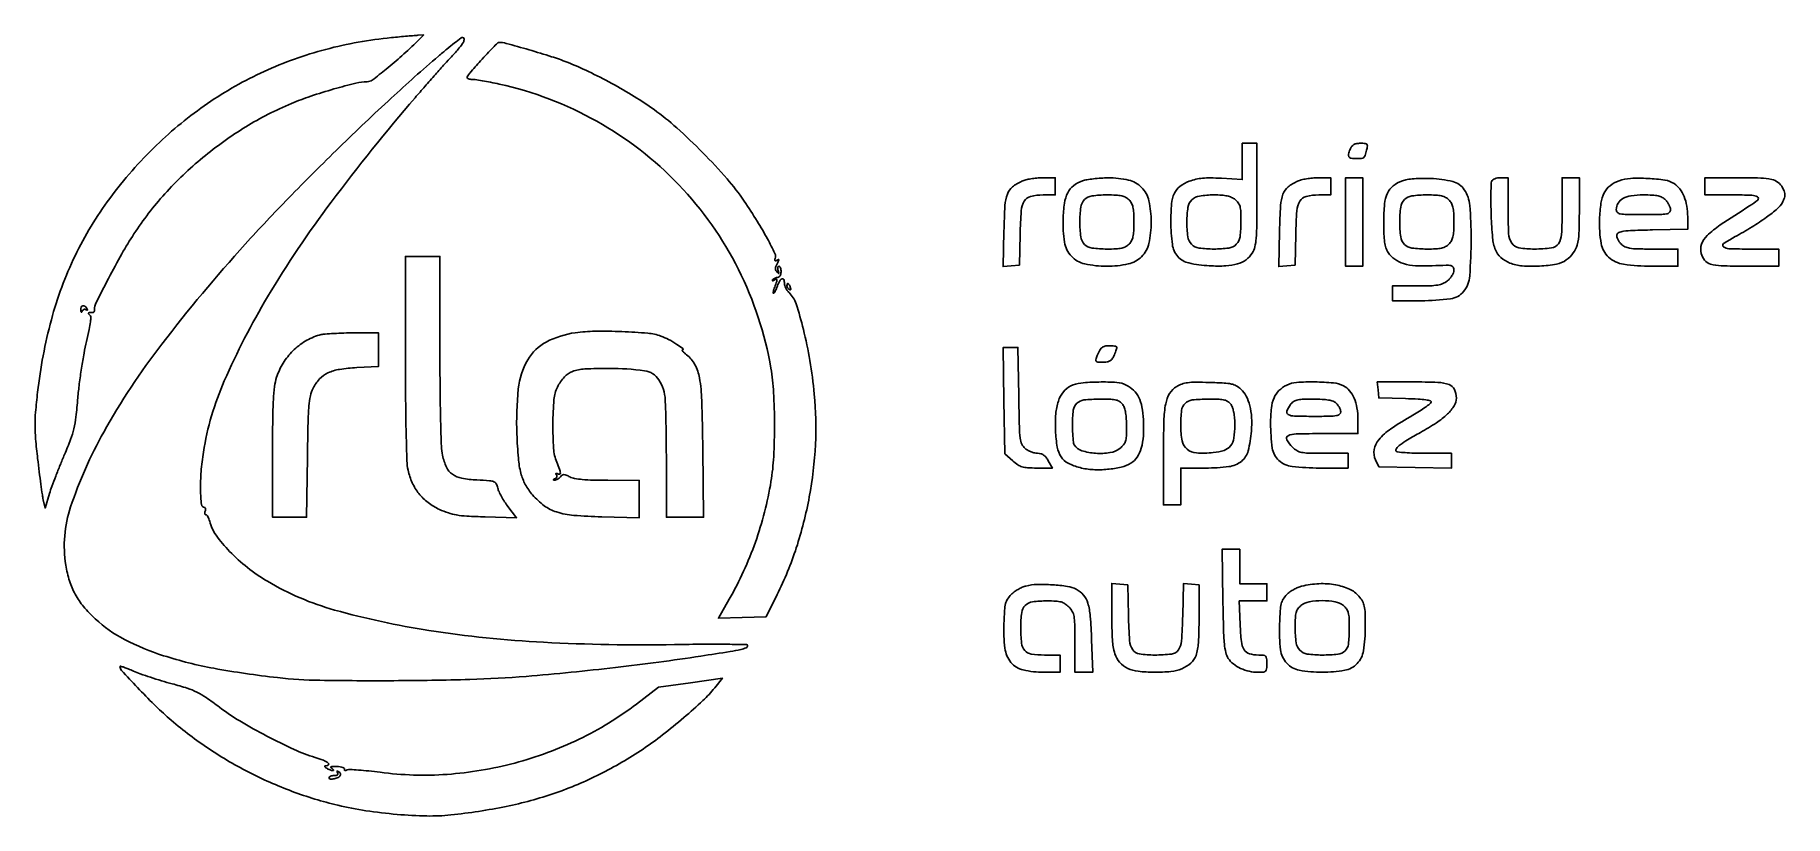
# Model space of a CAD drawing. Extents: x 156 to 868, y 156 to 473.
import ezdxf

# ---------------------------------------------------------------- set-up
doc = ezdxf.new("R2010")
doc.units = 0

msp = doc.modelspace()

# ---------------------------------------------------------------- linework, layer by layer
for points in [[(301.301436, 471.933889, 0.040341), (274.587794, 467.151895, 0.042993), (249.576475, 458.200074, 0.043195), (226.567945, 445.148948, 0.041488), (205.807964, 428.180416, 0.040918), (186.851511, 406.603354, 0.047691), (172.737935, 383.256462, 0.046791), (163.108576, 357.273486, 0.037047), (157.526654, 327.826718, 0.006655), (156.705727, 319.64222, 0.021774), (156.471313, 314.208951, 0.02212), (156.712123, 308.820195, 0.007039), (157.538117, 300.826718, 0.002147), (158.190682, 295.475132, 0.002532), (158.855663, 290.416227, 0.002216), (159.4577, 286.150098, 0.015874), (159.822922, 284.100863), (160.540733, 280.701727), (162.352505, 286.600863, -0.012819), (163.340584, 289.546763, -0.004562), (164.89792, 293.704629, -0.004524), (166.69087, 298.238943, -0.005321), (168.473558, 302.5, 0.01128), (170.946524, 308.614643, 0.032798), (172.276307, 312.972183, 0.029215), (173.104217, 317.732206, 0.007516), (173.87389, 325.5, -0.010088), (174.468992, 331.206657, -0.007044), (175.360265, 337.616064, -0.007109), (176.389125, 343.739017, -0.014636), (177.401774, 348.490856, 0.006325), (178.523132, 353.354798, 0.024105), (179.036794, 356.425667, 0.03549), (179.129361, 358.411305, 0.249987), (178.669303, 359.225544, -0.12342), (178.257938, 359.65954, -0.391613), (178.342493, 360.015093, -0.141375), (178.97432, 360.21743, -0.03411), (180.083333, 360.173977, 0.212984), (180.305842, 360.245828, 0.095583), (180.495313, 360.496012, 0.069449), (180.623925, 360.885536, 0.045089), (180.666667, 361.358548, -0.115875), (181.34638, 364.252127, -0.004524), (186.339249, 374.069361, -0.008921), (191.765133, 384.063555, -0.01545), (196.673223, 392.139052, -0.03984), (209.225055, 408.42416, -0.035605), (224.651347, 423.184054, -0.03546), (242.086953, 435.664571, -0.038664), (260.628984, 445.155168, -0.018034), (268.487171, 448.110523, -0.010992), (277.957141, 451.05732, -0.0091), (286.875202, 453.443983, -0.060899), (291.423382, 454, 0.162614), (293.508679, 454.696618, 0.008386), (299.187605, 459.118477, 0.013235), (305.560458, 464.539002, 0.011364), (311.977273, 470.565228), (314.454545, 473), (311.977273, 472.863737, 0.006817), (310.543086, 472.765221, 0.001166), (307.819371, 472.534386, 0.001271), (304.621941, 472.247705, 0.001133)], [(320.393514, 464.390268, 0.009526), (301.2398, 447.358781, 0.006525), (280.127656, 427.336202, 0.006521), (259.524236, 406.748865, 0.009448), (241.917722, 387.994908, 0.019606), (207.953257, 347.321133, 0.036764), (184.376873, 311.57392, 0.046721), (170.953049, 281.203027, 0.120888), (169.000231, 257.498553, 0.03638), (170.503694, 251.11023, 0.049616), (172.822366, 245.67186, 0.048318), (176.22071, 240.690947, 0.032162), (180.983672, 235.675602, 0.0678), (192.867446, 227.343106, 0.041107), (208.752008, 220.740249, 0.032844), (229.158275, 215.614027, 0.017353), (255, 211.820731, 0.023944), (272.243785, 210.730037, 0.005117), (302.265297, 210.578318, 0.005635), (333.197074, 211.0872, 0.013669), (356, 212.343926, 0.004037), (374.268282, 214.00113, 0.004187), (392.286291, 215.93491, 0.00427), (409.911302, 218.128635, 0.004651), (427, 220.56596, 0.001212), (438.968236, 222.416424, 0.016542), (443.298027, 223.244218, 0.048584), (445.404505, 223.940129, 0.29695), (446, 224.854396, 0.408855), (445.610948, 225.250646, 0.001241), (437.782394, 225.374715, 0.005202), (428.345504, 225.402658, 0.002505), (416.25, 225.252033, -0.017482), (363.130621, 226.181633, -0.025458), (316.548488, 231.01371, -0.029365), (278.229135, 239.300649, -0.066189), (250.958571, 250.955304, -0.032935), (242.802359, 256.558141, -0.034026), (235.546504, 263.127441, -0.036465), (230.046201, 269.736454, -0.094099), (227.449175, 275.346482, 0.028652), (227.131271, 276.362676, 0.04039), (226.726133, 277.220529, 0.046174), (226.298589, 277.826763, 0.219495), (225.922977, 278, -0.210315), (225.643778, 278.122874, -0.139421), (225.484539, 278.440625, -0.089679), (225.480358, 278.925316, -0.049078), (225.638374, 279.5, 0.048893), (225.796634, 280.074741, 0.089322), (225.793153, 280.559582, 0.13899), (225.63498, 280.877587, 0.211105), (225.356989, 281.000706, -0.385429), (224.096559, 282.14373, -0.019542), (223.739475, 288.15167, -0.024782), (223.956422, 295.562223, -0.01981), (224.900555, 303.49666, -0.06387), (233.388996, 332.40382, -0.031321), (250.994258, 366.569569, -0.02636), (276.846364, 405.085847, -0.016418), (310.912524, 447.5, -0.002033), (314.918957, 452.127616, -0.001777), (319.14642, 456.936005, -0.001786), (322.998085, 461.254511, -0.005314), (325.678987, 464.175763, 0.011351), (328.870721, 467.739048, 0.047342), (330.527242, 470.093406, 0.154948), (330.806729, 471.397811, 0.386259), (330.143514, 472, 0.164342), (329.5742, 471.807681, 0.002796), (326.926151, 469.764641, 0.006817), (323.863975, 467.306755, 0.004443)], [(337.532672, 462.5, 0.002627), (333.145829, 457.546342, 0.061094), (332.089083, 455.993378, 0.424752), (332.331558, 455.280497, 0.10842), (333.660103, 454.978358, -0.033531), (335.27088, 454.857877, -0.006257), (338.200716, 454.402458, -0.006676), (341.617477, 453.780451, -0.006057), (345.129568, 453.048238, -0.073359), (384.716978, 437.961478, -0.074474), (418.033461, 412.145066, -0.074581), (442.287436, 377.736762, -0.073895), (455.474877, 337.61901, -0.028982), (456.589752, 327.717263, -0.013289), (456.948414, 314.723507, -0.013311), (456.613916, 301.660741, -0.027431), (455.521844, 291.5, -0.022562), (452.916093, 279.094098, -0.022114), (449.189059, 266.888796, -0.022074), (444.390776, 255.03852, -0.022279), (438.579678, 243.694912), (434.154332, 235.929438), (443.827166, 236.214719), (453.5, 236.5), (458.025411, 245.559443, 0.037133), (465.819263, 264.572239, 0.032969), (471.086523, 285.296603, 0.032973), (473.583378, 306.530424, 0.037172), (473.10731, 327.063967, 0.016721), (471.315836, 340.668439, 0.01979), (468.688787, 353.370637, 0.018166), (465.695422, 363.786441, 0.123129), (462.865056, 368.288955, -0.047775), (462.151285, 369.118126, -0.038455), (461.54786, 370.128462, -0.039804), (461.134166, 371.158362, -0.075742), (461, 372.038955, 0.086061), (460.73547, 373.564442, 0.416018), (460.018218, 373.901164, 0.18447), (459.05715, 373.067727, 0.039053), (458.149845, 371, -0.014669), (457.710875, 369.850417, -0.022215), (457.256359, 368.88125, -0.018366), (456.833931, 368.142901, -0.25918), (456.57677, 368, -0.42307), (456.429561, 368.151715, -0.035704), (456.490866, 368.753498, -0.03067), (456.68834, 369.581128, -0.016946), (457.024751, 370.5651, 0.006611), (457.833135, 372.77899, 0.108811), (457.926916, 373.556033, 0.47076), (457.613442, 373.76782, 0.059168), (456.75, 373.398692, -0.015014), (456.271424, 373.142093, -0.226751), (456.087764, 373.139122, -0.476478), (456.057838, 373.255494, -0.025923), (456.333333, 373.589675, -0.059339), (456.737982, 373.938176, -0.041351), (457.264583, 374.232592, -0.041675), (457.825657, 374.43349, -0.065226), (458.333333, 374.5, 0.180499), (458.7876, 374.669512, 0.085008), (459.190622, 375.160937, 0.067309), (459.483863, 375.889069, 0.049555), (459.613464, 376.75, 0.04121), (459.585896, 377.611564, 0.062471), (459.408528, 378.339063, 0.084148), (459.118879, 378.831359, 0.221278), (458.756475, 379, 0.217503), (458.442799, 378.856773, 0.136338), (458.266799, 378.485937, 0.086807), (458.267399, 377.920539, 0.047416), (458.452257, 377.25, -0.01018), (458.765696, 376.373425, -0.25469), (458.722483, 376.130052, -0.426702), (458.535803, 376.113268, -0.016105), (457.966605, 376.642641, -0.082735), (457.484962, 377.31115, -0.118364), (457.323562, 378.020873, -0.088731), (457.487038, 378.87541, -0.031355), (458.007127, 380.013318, 0.008608), (458.602851, 381.174037, 0.121143), (458.702399, 381.628036, 0.513017), (458.523118, 381.750038, 0.050815), (457.970036, 381.481481, -0.045171), (457.459409, 381.226394, -0.275278), (457.180075, 381.272688, -0.264458), (457.080294, 381.544157, -0.042722), (457.225126, 382.110804, 0.19907), (457.104584, 384.209538, 0.011153), (454.068547, 390.146933, 0.015372), (449.901075, 397.329874, 0.009568), (444.599458, 405.5, 0.030631), (437.650855, 414.527824, 0.015033), (427.788951, 425.171535, 0.015041), (417.217086, 435.28746, 0.028225), (408, 442.693029, 0.017432), (399.989667, 448.004937, 0.012909), (390.792189, 453.330771, 0.012935), (381.362508, 458.158636, 0.017881), (372.651117, 461.961068, 0.017253), (366.400222, 464.181391, 0.005936), (357.215937, 466.971448, 0.003382), (347.929313, 469.604604, 0.067484), (345.013093, 470, 0.195593), (344.527827, 469.80262, 0.003522), (342.498938, 467.796875, 0.0082), (340.16088, 465.374515, 0.005312)], [(647, 421.610661), (647, 414.221322), (638.511477, 414.750902, 0.01101), (634.079498, 414.929554, 0.027577), (630.845747, 414.810267, 0.035166), (628.152714, 414.369268, 0.03306), (625.490182, 413.549401, 0.069731), (621.655424, 411.434277, 0.125731), (619.419765, 408.654692, 0.086065), (618.305781, 404.390127, 0.020954), (618, 397.096713, 0.033514), (618.617995, 387.886996, 0.146913), (620.845151, 382.975731, 0.15978), (625.290178, 380.332762, 0.041732), (633.624909, 379.191056, 0.024215), (640.33296, 379.162228, 0.060953), (645.144429, 379.967755, 0.08526), (648.596115, 381.668206, 0.099167), (651.073656, 384.353094, 0.077768), (652.130011, 386.905921, 0.03923), (652.68196, 390.35458, 0.017725), (652.937941, 396.060164, 0.002302), (652.996262, 408.25), (653, 429), (650, 429), (647, 429)], [(690.816121, 426.495774, 0.044143), (690.14415, 424.591894, 0.221728), (690.346933, 423.510244, 0.203044), (691.328108, 422.91079, 0.036966), (693.5, 422.75, 0.021617), (695.489364, 422.836049, 0.15864), (696.354629, 423.203013, 0.138121), (696.898493, 424.032186, 0.015029), (697.527124, 426.25205, 0.0257), (697.849698, 427.889426, 0.220804), (697.640809, 428.585594, 0.194059), (696.95354, 428.927216, 0.019489), (695.086969, 429, 0.041617), (693.516527, 428.86906, 0.09124), (692.386915, 428.458833, 0.098739), (691.532432, 427.698496, 0.054872)], [(557.5, 413.597485, 0.065528), (553.606498, 411.22877, 0.137502), (551.564726, 408.369281, 0.072026), (550.597412, 403.669548, 0.009183), (550.175096, 393.329261), (549.850192, 378.86211), (553.175096, 379.181055), (556.5, 379.5), (556.759193, 392, -0.012796), (557.201786, 401.547523, -0.114752), (558.434321, 405.526056, -0.206596), (561.005512, 407.418176, -0.056799), (566.110784, 408), (571, 408), (571, 411.5), (571, 415), (565.75, 414.960858, 0.021387), (563.520016, 414.848766, 0.017698), (561.160937, 414.544221, 0.018059), (559.015508, 414.109563, 0.044951)], [(582.093664, 413.693558, 0.079317), (578.462419, 411.731771, 0.112119), (576.120139, 408.916013, 0.082074), (574.780273, 404.686287, 0.027163), (574.201637, 398.178361, 0.049269), (574.804151, 388.790462, 0.147461), (577.602589, 383.07571, 0.152755), (583.019553, 379.97809, 0.054125), (592, 379.003108, 0.053768), (600.688229, 379.940109, 0.143609), (606.10162, 382.89838, 0.143609), (609.059891, 388.311771, 0.053768), (609.996892, 397, 0.053878), (609.065535, 405.61816, 0.140294), (606.135137, 411.058642, 0.144276), (600.83217, 414.034537, 0.058228), (592.5, 414.942004, 0.014616), (589.570159, 414.833339, 0.013275), (586.555639, 414.552631, 0.013425), (583.872824, 414.157455, 0.041005)], [(669.5, 413.597485, 0.065528), (665.606498, 411.22877, 0.137502), (663.564726, 408.369281, 0.072026), (662.597412, 403.669548, 0.009183), (662.175096, 393.329261), (661.850192, 378.86211), (665.175096, 379.181055), (668.5, 379.5), (668.759193, 392, -0.012796), (669.201786, 401.547523, -0.114752), (670.434321, 405.526056, -0.206596), (673.005512, 407.418176, -0.056799), (678.110784, 408), (683, 408), (683, 411.5), (683, 415), (677.75, 414.960858, 0.021387), (675.520016, 414.848766, 0.017698), (673.160937, 414.544221, 0.018059), (671.015508, 414.109563, 0.044951)], [(712.093664, 413.752321, 0.076669), (708.304521, 411.655931, 0.121551), (706.011222, 408.764249, 0.084222), (704.833929, 404.348266, 0.023127), (704.5, 397.13269, 0.007975), (704.581011, 392.053654, 0.028302), (704.868751, 388.810375, 0.044237), (705.417883, 386.501453, 0.064623), (706.327781, 384.622495, 0.091841), (708.992222, 381.837103, 0.08274), (712.572862, 380.066128, 0.060697), (717.472049, 379.21018, 0.024879), (724.233871, 379.196838, -0.003818), (729.885795, 379.423824, -0.059271), (731.816495, 379.25757, -0.217184), (732.673615, 378.629965, -0.12846), (733, 377.380556, -0.092976), (732.81134, 376.37476, -0.044551), (732.22601, 375.192987, -0.042089), (731.373251, 374.030869, -0.046809), (730.365141, 373.07258, -0.065034), (728.534342, 371.983509, -0.060683), (726.441982, 371.369295, -0.034291), (723.377768, 371.074978, -0.0068), (717.865141, 371), (708, 371), (708, 368), (708, 365), (719.75, 365.003738, 0.032479), (731.654173, 365.781619, 0.193706), (736.97039, 368.775279, 0.151898), (739.441533, 375.075834, 0.017971), (739.994423, 390.282119, 0.02029), (739.454883, 403.706447, 0.128082), (737.219936, 410.115735, 0.185131), (732.56962, 413.396358, 0.052373), (723.643394, 414.687182, 0.013547), (720.116665, 414.729052, 0.016388), (716.810788, 414.570269, 0.017635), (713.999339, 414.242579, 0.050295)], [(748.348991, 413.467074, 0.084334), (748.131353, 412.383072, 0.004256), (748.05406, 408.764545, 0.006722), (748.056648, 404.4434, 0.004809), (748.171006, 399.611085, 0.013878), (748.725318, 390.540372, 0.07177), (749.878224, 385.662234, 0.122426), (752.049806, 382.614079, 0.078249), (755.772153, 380.321841, 0.080904), (760.774944, 379.127637, 0.032124), (767.857733, 379.066447, 0.031045), (774.713029, 379.87676, 0.115282), (778.677416, 381.596399, 0.070318), (781.518647, 384.402811, 0.098728), (783.078864, 387.597235, 0.054792), (783.800409, 392.435332, 0.009365), (783.985258, 401.75), (784, 415), (780.5, 415), (777, 415), (777, 402.056704, -0.012249), (776.751477, 391.913462, -0.141181), (775.475276, 388.181513, -0.210957), (772.604989, 386.441519, -0.0323), (765.777494, 386, -0.040095), (759.419176, 386.51069, -0.211025), (756.550964, 388.374477, -0.132558), (755.261658, 392.330842, -0.012863), (755, 402.5), (755, 415), (751.968615, 415, 0.042007), (750.704809, 414.893636, 0.058235), (749.614481, 414.575066, 0.070085), (748.798013, 414.085047, 0.13173)], [(800.093664, 413.752321, 0.077078), (796.450139, 411.732618, 0.11089), (794.111273, 408.898247, 0.081792), (792.777945, 404.675003, 0.027062), (792.201637, 398.178361, 0.049341), (792.837623, 388.291113, 0.168841), (795.866891, 382.711174, 0.149589), (801.975563, 379.820929, 0.036218), (813.25, 379.001554), (824, 379), (824, 382.5), (824, 386), (813.5, 386, -0.005503), (807.468086, 386.066392, -0.035177), (804.425189, 386.348166, -0.071537), (802.496981, 386.956253, -0.084469), (800.938516, 388.061484, -0.044283), (800.173805, 388.975132, -0.043651), (799.577761, 390.013408, -0.047165), (799.22318, 391.016975, -0.109164), (799.201006, 391.811484, -0.254461), (799.960052, 392.73509, -0.062667), (801.92531, 393.256567, -0.025491), (805.653933, 393.56762, -0.003194), (813.762489, 393.777457), (828, 394.054913), (828, 399.059575, 0.041166), (827.635775, 403.475952, 0.055693), (826.545756, 407.326834, 0.063521), (824.797236, 410.423751, 0.087699), (822.476919, 412.60708, 0.109104), (818.752519, 414.020411, 0.02356), (811.852684, 414.700383, 0.025052), (804.78986, 414.707641, 0.075956)], [(835, 411.5), (835, 408), (846.083333, 408, -0.006956), (854.060664, 407.889018, -0.135431), (856.396511, 407.174006, -0.505922), (856.48116, 405.926966, -0.035254), (853.161905, 403.5, 0.006526), (841.219987, 395.779418, 0.046825), (835.889172, 391.463732, 0.113345), (833.659303, 387.991994, 0.148864), (833.473355, 384.250138, 0.111754), (834.88606, 381.458599, 0.149651), (837.241906, 379.906266, 0.063089), (841.60319, 379.2046, 0.007799), (851.25, 379.031803), (865, 379), (865, 382.5), (865, 386), (853.416667, 386, -0.00641), (844.751458, 386.111091, -0.159735), (842.533702, 386.90167, -0.511916), (842.578504, 388.192273, -0.022595), (847.073459, 390.915141, 0.012488), (854.148801, 395.008013, 0.019189), (860.037073, 398.931694, 0.020373), (864.473917, 402.424482, 0.096776), (866.471416, 404.944725, 0.024186), (867.298727, 406.75395, 0.091407), (867.542925, 407.969752, 0.095664), (867.332087, 409.163324, 0.027923), (866.565728, 410.872896, 0.10723), (864.716856, 413.108969, 0.113237), (862.141912, 414.323549, 0.047803), (857.672205, 414.861136, 0.005774), (847.75, 414.986345), (835, 415)], [(601, 406, -0.073855), (602.004865, 404.644583, -0.068065), (602.607143, 403.017857, -0.043171), (602.91449, 400.709735, -0.011523), (603, 397, -0.011523), (602.91449, 393.290265, -0.043171), (602.607143, 390.982143, -0.068065), (602.004865, 389.355417, -0.073855), (601, 388, -0.073855), (599.644583, 386.995135, -0.068065), (598.017857, 386.392857, -0.043171), (595.709735, 386.08551, -0.011523), (592, 386, -0.033937), (585.959437, 386.410473, -0.163869), (582.918951, 387.918951, -0.163869), (581.410473, 390.959437, -0.033937), (581, 397, -0.033937), (581.410473, 403.040563, -0.163869), (582.918951, 406.081049, -0.163869), (585.959437, 407.589527, -0.033937), (592, 408, -0.011523), (595.709735, 407.91449, -0.043171), (598.017857, 407.607143, -0.068065), (599.644583, 407.004865, -0.073855)], [(644.139216, 406.088353, -0.064388), (645.402205, 404.763611, -0.093651), (646.09705, 403.31104, -0.054802), (646.419449, 401.176853, -0.01011), (646.5, 397.193341, -0.032598), (646.096703, 391.014089, -0.163006), (644.596772, 387.93668, -0.165948), (641.563007, 386.413867, -0.034091), (635.5, 386, -0.034091), (629.436993, 386.413867, -0.165948), (626.403228, 387.93668, -0.163006), (624.903297, 391.014089, -0.032598), (624.5, 397.193341, -0.039441), (624.953216, 402.929864, -0.160503), (626.535849, 405.999934, -0.157721), (629.652308, 407.55824, -0.037718), (635.5, 408, -0.015682), (638.63904, 407.901523, -0.03878), (640.917449, 407.579877, -0.052076), (642.670762, 406.995293, -0.06378)], [(731, 406, -0.073855), (732.004865, 404.644583, -0.068065), (732.607143, 403.017857, -0.043171), (732.91449, 400.709735, -0.011523), (733, 397, -0.011523), (732.91449, 393.290265, -0.043171), (732.607143, 390.982143, -0.068065), (732.004865, 389.355417, -0.073855), (731, 388, -0.073855), (729.644583, 386.995135, -0.068065), (728.017857, 386.392857, -0.043171), (725.709735, 386.08551, -0.011523), (722, 386, -0.033937), (715.959437, 386.410473, -0.163869), (712.918951, 387.918951, -0.163869), (711.410473, 390.959437, -0.033937), (711, 397, -0.033937), (711.410473, 403.040563, -0.163869), (712.918951, 406.081049, -0.163869), (715.959437, 407.589527, -0.033937), (722, 408, -0.011523), (725.709735, 407.91449, -0.043171), (728.017857, 407.607143, -0.068065), (729.644583, 407.004865, -0.073855)], [(819, 406, -0.043841), (819.765398, 405.087166, -0.036641), (820.4125, 404, -0.038133), (820.857247, 402.910044, -0.077955), (821, 402, -0.200111), (820.543078, 400.904045, -0.151374), (819.375, 400.295455, -0.041619), (816.800382, 400.045807, -0.003368), (810, 400, -0.003368), (803.199618, 400.045807, -0.041619), (800.625, 400.295455, -0.151374), (799.456922, 400.904045, -0.200111), (799, 402, -0.132394), (799.715407, 404.654457, -0.137083), (801.661426, 406.548313, -0.090792), (805.031826, 407.658719, -0.034306), (810, 408, -0.011523), (813.709735, 407.91449, -0.043171), (816.017857, 407.607143, -0.068065), (817.644583, 407.004865, -0.073855)], [(307, 342.049221, 0.00199), (307.06924, 324.649642, 0.003842), (307.28706, 310.725692, 0.002969), (307.60476, 299.872246, 0.044044), (308.072004, 296.099861, 0.054756), (309.765498, 291.000921, 0.061346), (312.479672, 286.59977, 0.061154), (316.188887, 282.977821, 0.053875), (320.819347, 280.178879, 0.027402), (324.423288, 278.734154, 0.041254), (327.706186, 277.916818, 0.027341), (331.941444, 277.46244, 0.005874), (339.321454, 277.163689), (352.142907, 276.795475), (348.659388, 281.359134, -0.019431), (347.278547, 283.321777, -0.017758), (346.009772, 285.444462, -0.018089), (345.013067, 287.42099, -0.053722), (344.531169, 288.858089, 0.064658), (343.901577, 290.60814, 0.183834), (342.954201, 291.460601, 0.075603), (341.145406, 291.861635, 0.005471), (336.019598, 292.150639, -0.034339), (329.843156, 292.858028, -0.110381), (326.058131, 294.469736, -0.129447), (323.660268, 297.369712, -0.055602), (322.056956, 302.170028, -0.043702), (321.606391, 305.787538, -0.00298), (321.289429, 316.14103, -0.003939), (321.070418, 329.202584, -0.002222), (321, 345.049221), (321, 383), (314, 383), (307, 383)], [(462, 371.059017, 0.088797), (462.072509, 370.65395, 0.053277), (462.290385, 370.21498, 0.051183), (462.610411, 369.810572, 0.061454), (462.988546, 369.507079, 0.1144), (463.325929, 369.393111, 0.32948), (463.525685, 369.512472, 0.155351), (463.556862, 369.868281, 0.036408), (463.381557, 370.448062, 0.029964), (462.894727, 371.51997, 0.168622), (462.441482, 371.942608, 0.444011), (462.117673, 371.798253, 0.079093)], [(177.595492, 361.845492, -0.029814), (177.832684, 361.405017, -0.270968), (177.812819, 361.196262, -0.349636), (177.637119, 361.14688, -0.038736), (177.239919, 361.351722, 0.110583), (176.793168, 361.506396, 0.119157), (176.336095, 361.449351, 0.11358), (175.93934, 361.185107, 0.09373), (175.664358, 360.756231, -0.04958), (175.450943, 360.348598, -0.449603), (175.274935, 360.323011, -0.187944), (175.137062, 360.576253, -0.020483), (175.078947, 361.25, -0.104361), (175.266925, 362.39381, -0.246727), (175.89934, 362.944185, -0.224565), (176.766298, 362.759903, -0.09175)], [(271.993526, 351.065659, 0.061582), (266.260343, 348.517053, 0.059947), (261.262745, 344.629898, 0.059658), (257.309783, 339.648677, 0.059883), (254.650596, 333.881104, 0.045913), (253.796449, 330.072689, 0.018918), (253.315302, 324.801946, 0.010964), (253.065045, 316.802612, 0.002337), (253, 302.885165), (253, 277), (259.921888, 277), (266.843775, 277), (267.171888, 301.25, -0.002), (267.421848, 315.508101, -0.015195), (267.770552, 322.218554, -0.033124), (268.385308, 326.32699, -0.063006), (269.5, 329.472164, -0.072834), (272.115984, 333.200292, -0.093366), (275.503061, 335.656054, -0.071541), (280.251507, 337.116096, -0.026929), (287.186439, 337.823257), (296, 338.244639), (296, 345.122319), (296, 352), (285.25, 351.914047, 0.00632), (280.950309, 351.825306, 0.007659), (276.921536, 351.629378, 0.006606), (273.543992, 351.368372, 0.051284)], [(376, 351.995314, 0.086597), (364.194108, 348.209793, 0.1422), (356.683458, 340.99142, 0.105552), (352.858542, 329.148987, 0.035038), (352.270975, 310.813179, 0.011354), (352.868655, 300.982298, 0.042496), (353.904748, 294.8869, 0.062596), (355.706349, 290.354459, 0.051188), (358.678118, 286.062943, 0.057131), (363.369278, 281.703939, 0.082032), (368.415052, 279.135285, 0.056249), (375.348474, 277.767305, 0.014515), (386.75, 277.157957), (402, 276.786296), (402, 284.393148), (402, 292), (389.25, 292.006161, -0.006378), (383.220715, 292.085981, -0.016324), (378.862582, 292.341826, -0.021401), (375.718899, 292.765867, -0.076143), (373.801188, 293.420301, 0.019168), (372.273932, 294.144024, 0.101796), (371.372791, 294.327916, 0.15575), (370.668717, 294.101909, 0.064702), (369.928743, 293.41414, -0.045086), (369.396291, 292.878952, -0.043053), (368.768646, 292.438595, -0.046173), (368.143813, 292.149406, -0.103136), (367.627555, 292.078947, -0.039774), (367.217637, 292.140652, -0.410542), (367.134931, 292.271765, -0.224869), (367.266651, 292.441925, -0.021615), (367.756231, 292.664358, 0.09373), (368.185107, 292.93934, 0.11358), (368.449351, 293.336095, 0.119157), (368.506396, 293.793168, 0.110583), (368.351722, 294.239919, -0.038736), (368.14688, 294.637119, -0.349636), (368.196262, 294.812819, -0.270968), (368.405017, 294.832684, -0.029814), (368.845492, 294.595492, 0.215445), (369.589029, 294.498909, 0.350413), (369.930318, 294.996187, 0.069406), (369.601888, 296.528108, 0.011499), (368.5, 299.345757, -0.083066), (367.183737, 304.96665, -0.018128), (366.90408, 314.942398, -0.017271), (367.329155, 324.87647, -0.098881), (368.751554, 329.928915, -0.063877), (371.560178, 334.041973, -0.125437), (374.821476, 336.247006, -0.074093), (379.874078, 337.255627, -0.01228), (389.822395, 337.5, -0.032992), (404.124902, 336.555238, -0.220239), (409.995051, 332.830018, -0.13381), (412.537714, 324.773939, -0.009922), (413, 301.479764), (413, 277), (420.570558, 277), (428.141116, 277), (427.800303, 304.75, 0.004434), (427.382838, 324.48681, 0.034897), (426.47052, 333.599609, 0.08064), (424.616916, 339.002748, 0.103585), (421.249071, 343.018721, -0.013944), (420.334722, 343.780159, -0.03133), (419.696281, 344.417999, -0.061949), (419.405014, 344.84421, -0.561509), (419.5, 345, 0.704391), (419.687902, 345.525398, 0.027932), (417.31145, 347.26202, 0.022428), (413.941787, 349.238073, 0.033226), (410.815059, 350.631019, 0.067367), (405.493168, 351.810732, 0.011112), (394.969055, 352.457629, 0.012979), (384.056515, 352.601797, 0.031205)], [(550.194889, 324.416071), (550.5, 302.832141), (553.765777, 299.916071, 0.033387), (555.805257, 298.326218, 0.07601), (557.564617, 297.490064, 0.058998), (559.758092, 297.104336, 0.014054), (563.469266, 297), (569.906979, 297), (568.20349, 299.993677, 0.03928), (567.26824, 301.37296, 0.073102), (566.2823, 302.292338, 0.08347), (565.16983, 302.813326, 0.06736), (563.860784, 302.993677, -0.057903), (562.67875, 303.133894, -0.033062), (561.303357, 303.559124, -0.03259), (559.957885, 304.177986, -0.046008), (558.860784, 304.909722, -0.114882), (557.479071, 306.683183, -0.077541), (556.771487, 309.159382, -0.025146), (556.436762, 313.718891, -0.001801), (556.190574, 326.409722), (555.881148, 346), (552.885463, 346), (549.889777, 346)], [(590.169324, 346.104648, 0.091522), (589.69863, 345.678208, 0.024856), (589.127, 344.847034, 0.02428), (588.561376, 343.821916, 0.023085), (588.087312, 342.729648, 0.020104), (587.516327, 341.024471, 0.249527), (587.651601, 340.3776, 0.207823), (588.287177, 340.058126, 0.01399), (590.364236, 340, 0.036974), (592.061778, 340.1257, 0.092662), (593.231027, 340.529628, 0.103361), (594.099101, 341.296244, 0.053518), (594.839485, 342.547053, 0.011172), (595.283785, 343.582916, 0.012913), (595.659099, 344.589119, 0.012012), (595.933164, 345.453111, 0.070905), (596, 345.922053, 0.358327), (595.510207, 346.517744, 0.040821), (593.649141, 346.728762, 0.042636), (591.590862, 346.617684, 0.103982)], [(577.292951, 330.373129, 0.113046), (574.311935, 327.946518, 0.084517), (572.297551, 324.204204, 0.062861), (571.243554, 318.994066, 0.029866), (571.145278, 312.137648, 0.030302), (571.852014, 305.493206, 0.105201), (573.430604, 301.496708, 0.129308), (576.292303, 298.947068, 0.056776), (581.083752, 297.158995, 0.047766), (586.385417, 296.367027, 0.035593), (592.302343, 296.475499, 0.036482), (597.810551, 297.378083, 0.077915), (601.786917, 299.016611, 0.111001), (604.314342, 301.45503, 0.076123), (605.982747, 305.090301, 0.056177), (606.820088, 310.085574, 0.026081), (606.831255, 316.670538, 0.032807), (606.224187, 321.878308, 0.069119), (604.947869, 325.734169, 0.084767), (602.880994, 328.588057, 0.075176), (599.903601, 330.735258, 0.103332), (596.05011, 331.796717, 0.01972), (588.745847, 331.967816, 0.020396), (581.424394, 331.551498, 0.090372)], [(620.380646, 330.138853, 0.115107), (617.505789, 327.248849, 0.091656), (615.907613, 323.137707, 0.041119), (615.168942, 316.180104, 0.005895), (615, 301.850777), (615, 282), (618.5, 282), (622, 282), (622, 289.5), (622, 297), (632.095708, 297, 0.030574), (641.600264, 297.581737, 0.139736), (646.645929, 299.714611, 0.161336), (649.411377, 303.998149, 0.044685), (650.735978, 312, 0.031421), (650.802411, 317.574494, 0.049061), (650.090623, 322.317888, 0.058284), (648.626249, 326.168264, 0.084263), (646.433209, 329.06513, 0.061123), (644.602003, 330.407548, 0.075083), (642.620603, 331.15472, 0.039424), (639.645714, 331.549437, 0.006035), (633.671973, 331.794704, 0.006694), (628.011634, 331.882883, 0.031544), (624.769452, 331.685267, 0.053435), (622.477218, 331.146835, 0.055391)], [(665.096399, 330.735258, 0.074265), (661.914847, 328.449579, 0.10011), (659.918206, 325.531116, 0.074244), (658.854197, 321.40256, 0.025337), (658.523401, 315.208012, 0.036074), (659.225977, 305.105058, 0.173947), (661.87442, 300.091482, 0.157996), (667.273438, 297.635263, 0.028396), (678.45034, 297), (690, 297), (690, 300), (690, 303), (679.954545, 303, -0.005514), (673.874892, 303.06705, -0.042987), (671.060067, 303.372172, -0.086807), (669.211589, 304.082918, -0.061362), (667.454545, 305.454545, -0.064819), (665.106858, 308.504991, -0.44233), (665.615214, 310.111695, -0.10243), (668.926427, 310.877578, -0.005789), (679.5, 311), (694, 311), (694, 316.532119, 0.037951), (693.629037, 321.412511, 0.062057), (692.501306, 325.398994, 0.075241), (690.650304, 328.419138, 0.098695), (688.128438, 330.433582, 0.097094), (684.096179, 331.609112, 0.01925), (676.551234, 331.998725, 0.018916), (669.008161, 331.812144, 0.103407)], [(702.186642, 328.75), (702.5, 325.5), (713.321813, 325.21544, -0.005614), (718.514397, 325.020539, -0.023552), (721.622603, 324.721735, -0.038777), (723.433688, 324.315888, -0.419857), (723.744626, 323.71544, -0.15108), (723.27973, 323.060212, -0.010109), (721.403757, 321.682035, -0.013831), (719.050258, 320.120769, -0.009877), (716.33601, 318.5, 0.018585), (707.347575, 312.918158, 0.070764), (702.457124, 308.50469, 0.132039), (700.594827, 304.473555, 0.155424), (701.171746, 300.324711), (702.52424, 297.5), (717.26212, 297.223267), (732, 296.946534), (732, 299.973267), (732, 303), (721.059017, 303, -0.007402), (716.826997, 303.062652, -0.011436), (713.174664, 303.254491, -0.005909), (710.137549, 303.519893, -0.233679), (709.582598, 303.866353, -0.320046), (709.654701, 304.958635, -0.056577), (711.21227, 306.476106, -0.031392), (714.214668, 308.515038, -0.007774), (719.384624, 311.463163, 0.020164), (725.890913, 315.390036, 0.045152), (730.39916, 318.988135, 0.063073), (733.108556, 322.331871, 0.139648), (734, 325.461375, 0.111117), (733.212165, 328.962666, 0.196932), (731.059429, 330.925375, 0.078724), (726.529909, 331.811747, 0.009031), (716.107901, 332), (701.873283, 332)], [(598.443296, 322.777494, -0.075778), (599.126012, 321.39864, -0.033974), (599.609088, 319.429387, -0.027665), (599.904773, 316.920664, -0.015503), (600, 313.850074, -0.010613), (599.916622, 309.922485, -0.062374), (599.574478, 307.893269, -0.101375), (598.81357, 306.479282, -0.052181), (597.365141, 305.07258, -0.125907), (593.254765, 303.256584, -0.059258), (587.414649, 302.981037, -0.060093), (581.871749, 304.054361, -0.169278), (578.765313, 306.399704, -0.114044), (578.475803, 307.165081, -0.010323), (578.241942, 309.209908, -0.012971), (578.074803, 311.690154, -0.009784), (578.015313, 314.421259, -0.029949), (578.365595, 320.488752, -0.174521), (579.77291, 323.307176, -0.16567), (582.698781, 324.662405, -0.026358), (589.098284, 325, -0.007889), (593.592012, 324.929089, -0.050526), (595.845488, 324.62869, -0.099446), (597.271524, 323.971692, -0.082641)], [(642.443296, 322.777494, -0.073995), (643.110368, 321.442164, -0.033037), (643.59679, 319.533378, -0.027983), (643.900647, 317.163509, -0.017894), (644, 314.388278, -0.038459), (643.595613, 309.138706, -0.128857), (642.231262, 306.000146, -0.147309), (639.627956, 304.173209, -0.055961), (635.24066, 303.249103, -0.039158), (628.41382, 303.129506, -0.159374), (624.602559, 304.637867, -0.173125), (622.600021, 308.016757, -0.048076), (622, 314.242688, -0.028744), (622.356805, 320.444064, -0.173215), (623.761114, 323.292992, -0.167516), (626.680848, 324.659881, -0.026481), (633.098284, 325, -0.007889), (637.592012, 324.929089, -0.050526), (639.845488, 324.62869, -0.099446), (641.271524, 323.971692, -0.082641)], [(685.171259, 323.345012, -0.04863), (685.871076, 322.575575, -0.039866), (686.462807, 321.634205, -0.041415), (686.868347, 320.671529, -0.079144), (687, 319.845012, -0.229158), (686.519412, 318.851484, -0.126554), (685.259495, 318.291932, -0.037909), (682.568628, 318.048013, -0.003655), (676, 318, -0.006812), (668.231933, 318.105833, -0.110729), (665.716969, 318.742138, -0.378609), (665.173477, 320.10855, -0.066527), (666.556704, 322.777494, -0.081698), (667.720967, 323.968496, -0.099316), (669.133028, 324.625922, -0.051258), (671.351714, 324.928009, -0.008225), (675.727963, 325, -0.011022), (679.492427, 324.917003, -0.032363), (682.068661, 324.635623, -0.048084), (683.887919, 324.132936, -0.092735)], [(639.148954, 243.204882, 0.002484), (639.406227, 231.430438, 0.01633), (639.756847, 225.541646, 0.0331), (640.326265, 221.974712, 0.089172), (641.327781, 219.621356, 0.082604), (643.395259, 217.379974, 0.056876), (646.351953, 215.578281, 0.053719), (649.836076, 214.399231, 0.054798), (653.467881, 214, 0.021383), (655.620632, 214.092107, 0.1756), (656.497706, 214.497727, 0.177406), (656.906543, 215.368844, 0.021916), (657, 217.5, 0.021617), (656.908959, 219.604841, 0.169311), (656.513652, 220.485559, 0.180162), (655.669643, 220.900534, 0.025121), (653.69113, 221, -0.070948), (649.902793, 221.540273, -0.187643), (647.767195, 223.17827, -0.110374), (646.645369, 226.500227, -0.017418), (646.15347, 233.418344), (645.806941, 243), (651.40347, 243), (657, 243), (657, 246.5), (657, 250), (651.5, 250), (646, 250), (646, 257), (646, 264), (642.398954, 264), (638.797909, 264)], [(559.123066, 249.056558, 0.043601), (557.639382, 248.539442, 0.02569), (555.96758, 247.682037, 0.025562), (554.373285, 246.645764, 0.039424), (553.123066, 245.579211, 0.054245), (551.663154, 243.763935, 0.08148), (550.861521, 241.900882, 0.044925), (550.437187, 239.166226, 0.00689), (550.159738, 233.662782, 0.039397), (550.578314, 223.740978, 0.143339), (553.04161, 218.005369, 0.164857), (557.967342, 214.960735, 0.056774), (566.401129, 214), (573, 214), (573, 217.5), (573, 221), (566.654988, 221, -0.037501), (561.258009, 221.405359, -0.180054), (558.606401, 222.875447, -0.15316), (557.321068, 225.879286, -0.025096), (557, 232.272037, -0.031884), (557.38233, 238.261562, -0.166454), (558.821388, 241.185377, -0.165811), (561.754042, 242.619795, -0.031579), (567.767961, 243, -0.013587), (571.277369, 242.904616, -0.054637), (573.391003, 242.555902, -0.078486), (574.973669, 241.831349, -0.049897), (576.545455, 240.545455, -0.067817), (577.939835, 238.711127, -0.086932), (578.648113, 236.715944, -0.037977), (578.940601, 233.537799, -0.003964), (579, 226.045455), (579, 214), (582.615829, 214), (586.231658, 214), (585.782755, 227.25, 0.01095), (585.248887, 236.81363, 0.054414), (584.252881, 242.095436, 0.100269), (582.476316, 245.386618, 0.099597), (579.555315, 247.736244, 0.082478), (575.969438, 248.901879, 0.021297), (569.902895, 249.554206, 0.022369), (563.645695, 249.678112, 0.055881)], [(594, 236.964488, 0.013026), (594.25622, 227.131335, 0.06058), (595.232204, 221.549925, 0.108243), (597.190668, 218.046778, 0.100919), (600.478402, 215.577273, 0.084031), (604.663745, 214.39459, 0.025108), (611.308991, 214.011916, 0.025441), (618.005926, 214.303784, 0.075481), (622.454338, 215.416474, 0.082952), (626.148546, 217.739273, 0.129298), (628.218599, 220.852472, 0.070019), (629.197203, 225.94583, 0.011778), (629.46051, 235.895751), (629.5, 249.5), (626.330609, 249.807346), (623.161217, 250.114693), (622.830609, 236.974615, -0.010747), (622.349153, 226.661082, -0.138448), (621.063581, 223.064487, -0.2112), (618.276308, 221.408539, -0.029958), (611.463858, 221, -0.035999), (605.201333, 221.451477, -0.213), (602.489717, 223.165393, -0.130976), (601.236518, 226.861013, -0.010949), (600.782441, 237.042894), (600.5, 249.5), (597.25, 249.813358), (594, 250.126717)], [(671.123066, 248.997977, 0.045013), (669.639351, 248.50329, 0.026526), (667.96758, 247.664944, 0.026382), (666.3734, 246.64174, 0.040435), (665.123066, 245.579605, 0.055751), (663.651843, 243.739259, 0.082648), (662.853076, 241.839857, 0.043568), (662.436285, 239.007067, 0.006133), (662.160168, 233.103322, 0.038594), (662.585708, 223.138968, 0.155541), (665.084256, 217.668469, 0.165057), (670.185521, 214.837855, 0.044885), (679.5, 214, 0.043456), (688.633338, 214.795293, 0.160362), (693.672048, 217.494087, 0.15298), (696.258096, 222.747402, 0.038479), (697, 232.373615, 0.006648), (696.92469, 238.037337, 0.043884), (696.601901, 240.849007, 0.077495), (695.862989, 242.831952, 0.047068), (694.435724, 244.894018, 0.112636), (690.585214, 247.802787, 0.062176), (684.920303, 249.545508, 0.054875), (678.181934, 249.981507, 0.046741)], [(688.139216, 241.088353, -0.067275), (689.418238, 239.731256, -0.095247), (690.110723, 238.227365, -0.052008), (690.424843, 235.960248, -0.008439), (690.5, 231.507742, -0.028457), (690.152582, 225.408389, -0.175809), (688.775524, 222.64191, -0.166742), (685.90099, 221.322085, -0.025002), (679.463858, 221, -0.034366), (673.427454, 221.415388, -0.166088), (670.400309, 222.940084, -0.162596), (668.902814, 226.019118, -0.032586), (668.5, 232.193341, -0.01011), (668.580551, 236.176853, -0.054802), (668.90295, 238.31104, -0.093651), (669.597795, 239.763611, -0.064388), (670.860784, 241.088353, -0.1256), (674.221056, 242.632565, -0.04525), (679.5, 243.111287, -0.04525), (684.778944, 242.632565, -0.1256)], [(191, 216.348653, 0.188349), (191.625383, 214.747377, 0.003268), (198.121663, 207.790966, 0.008994), (204.894823, 200.885589, 0.014403), (210.945853, 195.26797, 0.031247), (226.191016, 183.509349, 0.029746), (243.028137, 173.529694, 0.02967), (260.97591, 165.595302, 0.03069), (279.537384, 159.943595, 0.021198), (290.921501, 157.732743, 0.01598), (303.58071, 156.238777, 0.016269), (315.730889, 155.594471, 0.031526), (325.443947, 156.008367, 0.023838), (347.936342, 159.483349, 0.03241), (367.746859, 164.875512, 0.033993), (385.936959, 172.534167, 0.030848), (403.547198, 182.808433, 0.017537), (411.473465, 188.525789, 0.011848), (420.115545, 195.566699, 0.011585), (427.876537, 202.519382, 0.03581), (432.648632, 207.688106), (435.797265, 211.630446), (422.8207, 209.752493), (409.844136, 207.874541), (400.875538, 201.065435, -0.050127), (377.541821, 186.784947, -0.04726), (351.374118, 177.09677, -0.04735), (323.903247, 172.508155, -0.050759), (296.707732, 173.339304, 0.006475), (292.072426, 173.89368, 0.008972), (287.903046, 174.262119, 0.006073), (284.420125, 174.464531, 0.103445), (283.293687, 174.282457, -0.035499), (282.705541, 174.103457, -0.12527), (282.313689, 174.113165, -0.310625), (282.167215, 174.289044, -0.161707), (282.234912, 174.580061, 0.376205), (282.171942, 174.94589, 0.082928), (281.569861, 175.286799, 0.049187), (280.52863, 175.554262, 0.024886), (279.180311, 175.694147, 0.01082), (277.515654, 175.747396, 0.085145), (276.755135, 175.625021, 0.473016), (276.653184, 175.352279, 0.120813), (277.031355, 174.95946, -0.028025), (277.534036, 174.600615, -0.107286), (277.774836, 174.303471, -0.346706), (277.737121, 174.117602, -0.177615), (277.5, 174.030626, -0.067616), (277.012663, 174.096832, -0.024967), (276.353125, 174.315379, -0.024204), (275.647707, 174.628962, -0.026766), (275, 175, -0.021149), (274.378141, 175.440231, -0.167501), (274.1875, 175.730859, -0.405416), (274.295085, 175.918023, -0.066727), (274.75, 175.984687, 0.20594), (275.687219, 176.401483, 0.443214), (275.625355, 177.100676, 0.068916), (273.637481, 178.214027, 0.019065), (270.25, 179.392533, -0.033211), (261.748237, 182.622506, -0.013664), (250.679106, 188.06263, -0.013768), (239.722354, 194.215271, -0.027155), (231.449109, 199.796572, 0.010564), (226.022979, 203.725137, 0.036539), (222.288061, 205.925977, 0.037815), (218.338313, 207.521198, 0.011911), (212.221281, 209.309559, -0.007549), (207.884838, 210.53639, -0.006459), (203.354747, 211.95621, -0.006518), (199.270734, 213.353606, -0.018421), (196.471281, 214.470282, 0.007772), (194.372662, 215.359654, 0.013649), (192.607189, 216.020163, 0.008023), (191.182909, 216.483729, 0.50464)], [(280.531896, 172.051608, -0.150038), (279.631347, 171.262773, -0.053349), (277.986343, 170.726899, -0.061421), (276.478137, 170.597429, -0.403402), (276, 171.09362, -0.211235), (276.15327, 171.440227, -0.081032), (276.604836, 171.733751, -0.061682), (277.270721, 171.933524, -0.04209), (278.059017, 172, 0.042046), (278.891493, 172.070128, 0.136098), (279.389078, 172.303543, 0.22904), (279.550979, 172.674693, 0.129362), (279.404508, 173.154508, -0.028948), (279.154868, 173.616187, -0.323892), (279.191836, 173.80982, -0.309012), (279.391571, 173.841292, -0.02762), (279.861803, 173.58541, -0.067437), (280.271867, 173.248178, -0.084196), (280.541606, 172.836368, -0.099603), (280.6326, 172.416343, -0.143055)]]:
    msp.add_lwpolyline(points, format="xyb", close=True)
msp.add_lwpolyline([(689, 397), (689, 379), (692.5, 379), (696, 379), (696, 397), (696, 415), (692.5, 415), (689, 415)], close=True)

doc.saveas('drawing.dxf')
